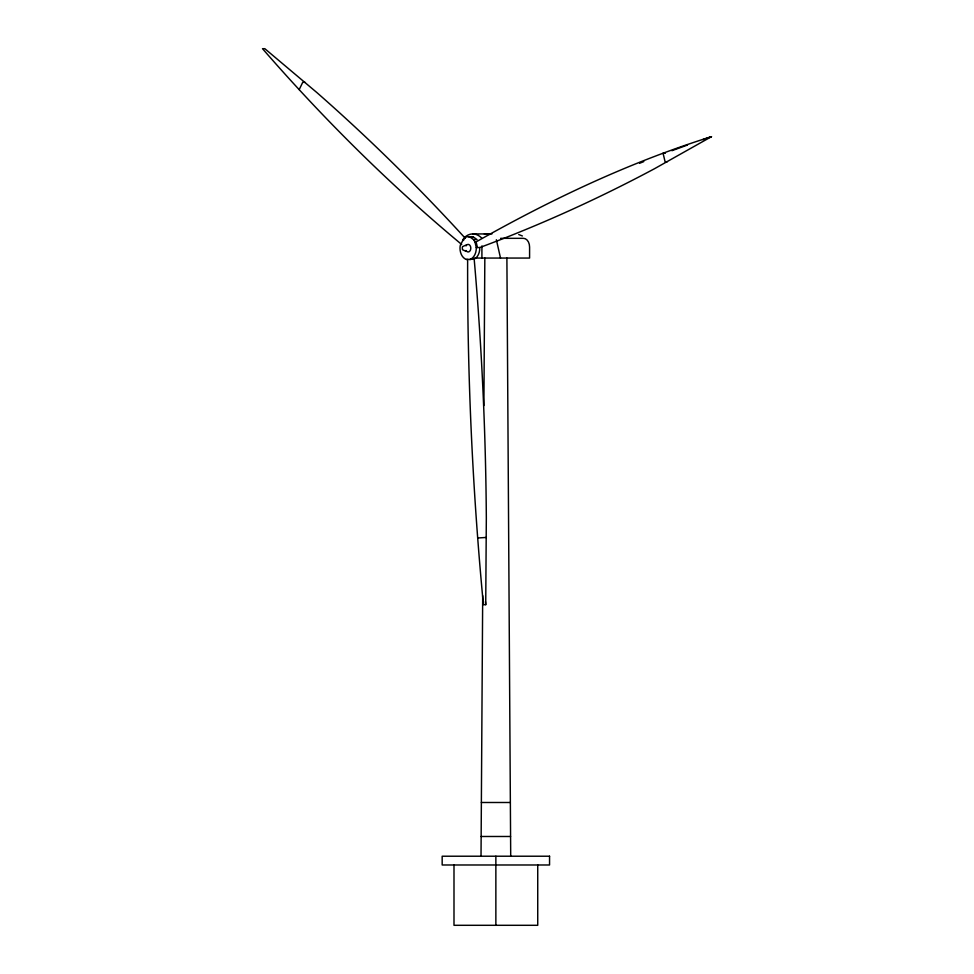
<?xml version="1.0" encoding="UTF-8"?>
<svg xmlns="http://www.w3.org/2000/svg" width="974" height="974" viewBox="0 0 974 974"><rect width="100%" height="100%" fill="white"/><g stroke="black" fill="none" stroke-linecap="round" stroke-linejoin="round"><path stroke-width="1.46" d="M481.022 856.219L482.69 595.662M483.895 405.574L484.833 258.061M466.485 259.461L467.642 259.461C467.24 374.698 472.475 489.959 483.396 604.684L485.722 604.684L486.33 518.131A2277.127 1610.168 90 0 0 474.18 259.133A11.518 8.145 -90 0 0 479.756 247.542A2483.566 1756.146 -90 0 0 654.613 168.66L711.483 136.664C629.472 162.22 550.943 199.573 476.116 241.881L474.959 241.881L473.571 239.604L469.809 236.913A11.518 8.145 -90 0 0 463.685 238.557L460.178 245.838A11.518 8.145 90 0 0 466.485 259.461L474.18 259.133M462.333 247.019L462.37 249.405M299.188 89.632L302.719 82.327L305.045 82.327M463.234 240.517L464.074 239.507L462.906 239.507M462.626 246.605L466.047 244.998M671.902 150.702L687.425 145.053M702.985 139.599L711.483 136.664M469.76 259.681L471.854 259.133M665.388 153.198L663.063 153.198L665.072 161.708L667.397 161.708M472.792 233.93L491.943 233.93M469.809 236.913L473.303 236.913L477.065 239.604L473.571 239.604M500.612 238.326L523.44 238.326A8.705 6.161 90 0 1 529.588 247.031L529.588 258.061L474.314 258.061M460.519 244.462L461.676 244.462C390.026 184.853 323.636 119.035 262.517 48.7L264.843 48.7L316.964 92.64A2462.406 1741.183 90 0 1 465.402 238.411M470.686 259.133A11.518 8.145 -90 0 0 476.274 247.542L479.756 247.542M486.367 537.441L477.71 537.989M481.375 802.491L510.352 802.491M481.156 836.483L510.571 836.483M518.728 234.539L522.381 235.964M466.047 251.377L462.626 249.782M476.116 241.881L477.43 247.542M474.959 241.881L476.274 247.542M496.363 239.726L500.514 258.061M485.454 601.676L485.722 604.684M506.894 258.061L510.705 856.219M537.733 864.985L537.733 925.3L453.994 925.3L453.994 864.985M495.863 856.219L495.863 925.3M481.911 245.911L481.911 258.061M465.036 237.011A21.111 14.927 -90 0 1 481.911 238.326M484.346 234.064A20.186 13.599 65.7 0 1 489.301 234.442M466.022 245.898A3.774 2.666 -90 0 1 469.943 245.399A3.774 2.666 -90 0 1 469.943 250.963A3.774 2.666 -90 0 1 466.035 250.488M469.091 237.254A11.518 8.145 -90 0 1 473.303 236.913M639.577 163.291A2277.127 1610.168 -90 0 1 643.777 161.599M549.555 856.219L442.172 856.219L442.172 864.985L549.555 864.985L549.555 856.219"/></g></svg>
